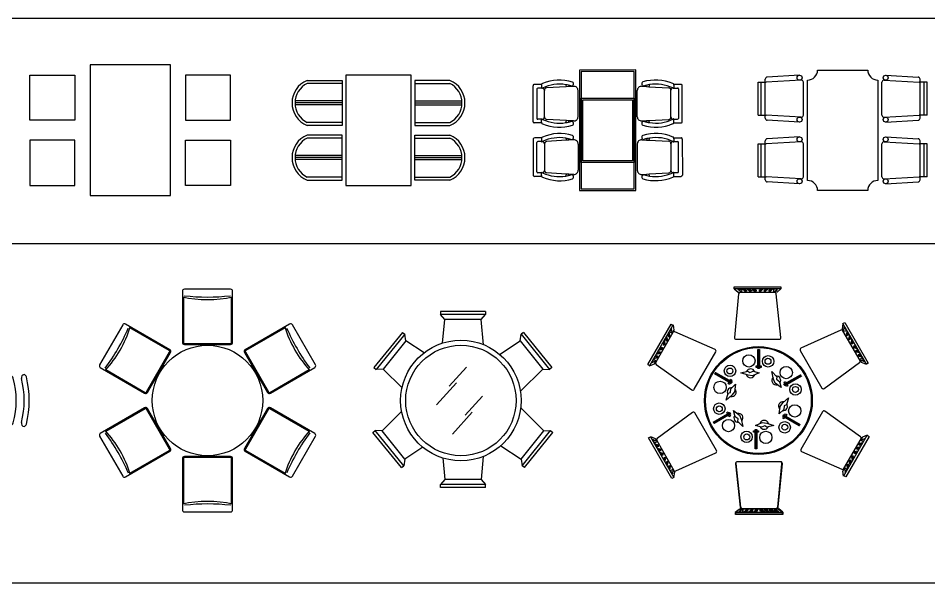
# Model space of a CAD drawing. Header units: inches. Extents: x 38074 to 101214, y 18833 to 57379.
# Drawn here: x 50623 to 59693, y 37841 to 43462 of the extents above; entities that cross this region are included whole.
import ezdxf

# ---------------------------------------------------------------- set-up
doc = ezdxf.new("R2010")
doc.units = ezdxf.units.IN
doc.layers.add('www.cad-blocks.net', color=7, linetype='Continuous')

# ---------------------------------------------------------------- blocks, each defined once
blk = doc.blocks.new('A$C2741108D')
for p, q in [((400, 0), (-400, 0)), ((-400, 0), (-400, -1300)), ((400, -1300), (400, 0)), ((-1000, -550), (-1000, -100)), ((-1000, -100), (-550, -100)), ((-550, -100), (-550, -550)), ((550, -100), (550, -550)), ((1000, -100), (550, -100)), ((1000, -550), (1000, -100)), ((-550, -550), (-1000, -550)), ((550, -550), (1000, -550)), ((-550, -750), (-1000, -750)), ((-1000, -750), (-1000, -1200)), ((-550, -1200), (-550, -750)), ((550, -1200), (550, -750)), ((550, -750), (1000, -750)), ((1000, -750), (1000, -1200)), ((-1000, -1200), (-550, -1200)), ((1000, -1200), (550, -1200)), ((-400, -1300), (400, -1300))]:
    blk.add_line(p, q)
blk = doc.blocks.new('A$C66163E43')
for p, q in [((-361.3, -82.9), (-711.3, -82.9)), ((361.3, -82.9), (711.3, -82.9)), ((-361.3, -257.9), (-831.3, -257.9)), ((361.3, -257.9), (831.3, -257.9)), ((-361.3, -277.9), (-831.3, -277.9)), ((-361.3, -297.9), (-831.3, -297.9)), ((361.3, -277.9), (831.3, -277.9)), ((361.3, -297.9), (831.3, -297.9)), ((-361.3, -472.9), (-711.3, -472.9)), ((361.3, -472.9), (711.3, -472.9)), ((-361.3, -627.1), (-711.3, -627.1)), ((361.3, -627.1), (711.3, -627.1)), ((-361.3, -802.1), (-831.3, -802.1)), ((361.3, -802.1), (831.3, -802.1)), ((-361.3, -822.1), (-831.3, -822.1)), ((-361.3, -842.1), (-831.3, -842.1)), ((361.3, -822.1), (831.3, -822.1)), ((361.3, -842.1), (831.3, -842.1)), ((-361.3, -1017.1), (-711.3, -1017.1)), ((361.3, -1017.1), (711.3, -1017.1))]:
    blk.add_line(p, q)
blk.add_lwpolyline([(325, -1100), (325, 0), (-325, 0), (-325, -1100)], close=True)
for points in [[(-711.3, -52.9), (-361.3, -52.9), (-361.3, -502.9), (-711.3, -502.9)], [(711.3, -52.9), (361.3, -52.9), (361.3, -502.9), (711.3, -502.9)], [(-711.3, -1047.1), (-361.3, -1047.1), (-361.3, -597.1), (-711.3, -597.1)], [(711.3, -1047.1), (361.3, -1047.1), (361.3, -597.1), (711.3, -597.1)]]:
    blk.add_lwpolyline(points)
for centre, radius, start, end in [((-617.6, -277.9), 243.7, 112.61986, 247.38014), ((-612.9, -277.9), 218.4, 116.785, 243.215), ((617.6, -277.9), 243.7, 292.61986, 67.38014), ((612.9, -277.9), 218.4, 296.785, 63.215), ((-617.6, -822.1), 243.7, 112.61986, 247.38014), ((-612.9, -822.1), 218.4, 116.785, 243.215), ((617.6, -822.1), 243.7, 292.61986, 67.38014), ((612.9, -822.1), 218.4, 296.785, 63.215)]:
    blk.add_arc(centre, radius, start, end)
blk = doc.blocks.new('A$C7D96336B')
for p, q in [((280, 0.2), (-280, -0.2)), ((280.8, -1199.8), (280, 0.2)), ((-280, -0.2), (-279.2, -1200.2)), ((264, -15.8), (-264, -16.2)), ((-264, -16.2), (-263.2, -1184.2)), ((264.8, -1183.8), (264, -15.8)), ((-742.8, -515.1), (-743.2, -156.2)), ((-658.1, -143.4), (-730.7, -143.6)), ((-659.3, -180.3), (-696.6, -180.5)), ((-659.8, -143.4), (-659.7, -178.7)), ((-411.5, -167.3), (-609.1, -178.7)), ((-416.5, -146.3), (-411.5, -167.3)), ((-386.1, -165.8), (-411.5, -167.3)), ((-389.5, -151.7), (-386.1, -165.8)), ((-338.9, -163.1), (-386.1, -165.8)), ((339.1, -162.6), (386.3, -165.3)), ((389.7, -151.1), (386.3, -165.3)), ((386.3, -165.3), (411.7, -166.7)), ((416.7, -145.7), (411.7, -166.7)), ((411.7, -166.7), (609.3, -177.8)), ((658.3, -142.5), (730.9, -142.6)), ((659.5, -179.5), (696.9, -179.5)), ((659.9, -142.6), (659.9, -177.8)), ((743.5, -514.1), (743.4, -155.2)), ((-704.9, -188.8), (-704.6, -482.3)), ((-629.9, -467.6), (-630.2, -203.4)), ((-294.5, -465.7), (-294.4, -204.7)), ((295.2, -465.3), (294.7, -204.3)), ((630.5, -466.8), (630.5, -202.5)), ((705.2, -187.9), (705.3, -481.4)), ((-263.8, -280.2), (264.2, -279.8)), ((-263.8, -280.2), (264.2, -279.8)), ((-263.4, -920.2), (-263.8, -280.2)), ((-247.8, -296.2), (248.2, -295.8)), ((-247.4, -904.2), (-247.8, -296.2)), ((248.2, -295.8), (248.6, -903.8)), ((264.2, -279.8), (264.6, -919.8)), ((-657.7, -527.6), (-730.3, -527.6)), ((-659, -490.7), (-696.3, -490.7)), ((-659.4, -522.3), (-659.3, -492.4)), ((-411.1, -503.3), (-608.7, -492.3)), ((-416.1, -524.3), (-411.1, -503.3)), ((-385.8, -504.7), (-411.1, -503.3)), ((-389.1, -518.8), (-385.8, -504.7)), ((-338.5, -507.3), (-385.8, -504.7)), ((339.2, -506.9), (386.5, -504.2)), ((386.5, -504.2), (411.8, -502.7)), ((389.8, -518.3), (386.5, -504.2)), ((411.8, -502.7), (609.4, -491.4)), ((416.8, -523.7), (411.8, -502.7)), ((658.4, -526.7), (731, -526.6)), ((659.6, -489.8), (697, -489.7)), ((660.1, -521.4), (660, -491.5)), ((-742.7, -688.4), (-742.6, -1047.3)), ((-657.6, -675.8), (-730.2, -675.9)), ((-704.4, -1014.6), (-704.5, -721.1)), ((-658.8, -712.7), (-696.2, -712.8)), ((-659.3, -681), (-659.2, -711)), ((-411, -699.8), (-608.6, -711)), ((-416, -678.8), (-411, -699.8)), ((-385.6, -698.3), (-411, -699.8)), ((-389, -684.2), (-385.6, -698.3)), ((-338.4, -695.6), (-385.6, -698.3)), ((339.3, -695.2), (386.6, -697.8)), ((389.9, -683.7), (386.6, -697.8)), ((386.6, -697.8), (411.9, -699.2)), ((416.9, -678.2), (411.9, -699.2)), ((411.9, -699.2), (609.5, -710.2)), ((658.5, -674.9), (731.1, -674.9)), ((659.8, -711.8), (697.1, -711.8)), ((660.2, -680.2), (660.2, -710.1)), ((705.8, -1013.7), (705.5, -720.2)), ((743.6, -687.4), (744, -1046.3)), ((-629.7, -735.7), (-629.6, -1000)), ((-294.4, -737.1), (-293.9, -998.2)), ((295.3, -736.7), (295.2, -997.8)), ((630.7, -734.9), (631, -999.1)), ((248.6, -903.8), (-247.4, -904.2)), ((264.6, -919.8), (-263.4, -920.2)), ((-657.5, -1059.9), (-730.1, -1059.9)), ((-658.7, -1023), (-696.1, -1023)), ((-659.1, -1059.9), (-659.1, -1024.7)), ((-410.9, -1035.8), (-608.5, -1024.6)), ((-415.9, -1056.8), (-410.9, -1035.8)), ((-385.5, -1037.2), (-410.9, -1035.8)), ((-388.9, -1051.4), (-385.5, -1037.2)), ((-338.3, -1039.9), (-385.5, -1037.2)), ((339.7, -1039.4), (386.9, -1036.7)), ((386.9, -1036.7), (412.3, -1035.2)), ((390.3, -1050.8), (386.9, -1036.7)), ((412.3, -1035.2), (609.9, -1023.8)), ((417.3, -1056.2), (412.3, -1035.2)), ((658.9, -1059), (731.5, -1058.9)), ((660.1, -1022.1), (697.4, -1022)), ((660.6, -1059), (660.5, -1023.8)), ((-279.2, -1200.2), (280.8, -1199.8)), ((-263.2, -1184.2), (264.8, -1183.8))]:
    blk.add_line(p, q)
for centre, radius, start, end in [((-730.7, -156.1), 12.5, 141.76048, 180.14594), ((-730.7, -156.1), 12.5, 90.1463, 141.76048), ((-696.6, -188.8), 8.33, 90.1463, 180.1463), ((-643.2, -151), 16.7, 153.00405, 184.85665), ((-655.5, -178.6), 4.17, 180.1463, 296.52957), ((-643.2, -151), 16.7, 113.32582, 153.00405), ((-479.1, -531.9), 390.7, 115.5809, 116.52957), ((-478.6, -532.7), 432.3, 72.71189, 113.32582), ((-479.1, -531.9), 390.7, 80.77031, 115.5809), ((-655.2, -203.4), 25, 0.1463, 72.89681), ((-605.2, -203.4), 25, 98.92093, 179.97138), ((-479.1, -531.9), 390.7, 76.73356, 80.77031), ((-479.1, -531.9), 390.7, 73.16759, 76.73356), ((-360.6, -137.9), 20.8, 254.77951, 60.01862), ((-336.5, -204.7), 41.7, 0.1463, 93.30684), ((336.7, -204.2), 41.7, 86.77068, 179.93121), ((360.7, -137.4), 20.8, 120.05889, 285.29801), ((479.4, -532), 432.3, 66.7517, 107.36563), ((479.9, -531.2), 390.7, 103.34395, 106.90992), ((479.9, -531.2), 390.7, 99.3072, 103.34395), ((479.9, -531.2), 390.7, 64.49661, 99.3072), ((605.5, -202.6), 25, 0.10613, 81.15658), ((655.5, -202.5), 25, 107.1807, 179.93121), ((479.9, -531.2), 390.7, 63.54795, 64.49661), ((643.4, -150.1), 16.7, 27.07347, 66.7517), ((655.7, -177.8), 4.17, 243.54795, 359.93121), ((643.4, -150.1), 16.7, 355.22086, 27.07347), ((696.9, -187.8), 8.33, 359.93121, 89.93121), ((730.9, -155.1), 12.5, 38.31704, 89.93121), ((730.9, -155.1), 12.5, 359.93158, 38.31704), ((-730.3, -515.1), 12.5, 179.97174, 218.3572), ((-730.3, -515.1), 12.5, 218.3572, 269.97138), ((-696.3, -482.3), 8.33, 179.97138, 269.97138), ((-642.9, -520), 16.7, 175.26103, 207.11363), ((-655.2, -492.4), 4.17, 63.58811, 179.97138), ((-642.9, -520), 16.7, 207.11363, 246.79186), ((-479.5, -138.8), 390.7, 243.58811, 244.53678), ((-479.1, -138), 432.3, 246.79186, 287.40579), ((-654.9, -467.6), 25, 287.22087, 359.97138), ((-479.5, -138.8), 390.7, 244.53678, 279.34737), ((-604.9, -467.6), 25, 180.1463, 261.19675), ((-479.5, -138.8), 390.7, 279.34737, 283.38411), ((-479.5, -138.8), 390.7, 283.38411, 286.95009), ((-360.2, -532.5), 20.8, 300.09905, 105.33817), ((-336.2, -465.7), 41.7, 266.81084, 359.97138), ((336.8, -465.3), 41.7, 180.10613, 273.26667), ((360.9, -532), 20.8, 74.73934, 239.97846), ((479.2, -137.3), 432.3, 252.67172, 293.28565), ((479.7, -138.1), 390.7, 253.12743, 256.6934), ((479.7, -138.1), 390.7, 256.6934, 260.73015), ((479.7, -138.1), 390.7, 260.73015, 295.54074), ((605.5, -466.7), 25, 278.88077, 359.93121), ((655.5, -466.7), 25, 180.10613, 252.85665), ((479.7, -138.1), 390.7, 295.54074, 296.4894), ((643.6, -519.1), 16.7, 293.28565, 332.96388), ((655.8, -491.5), 4.17, 0.10613, 116.4894), ((643.6, -519.1), 16.7, 332.96388, 4.81649), ((697, -481.4), 8.33, 270.10613, 0.10613), ((731, -514.1), 12.5, 270.10613, 321.72031), ((731, -514.1), 12.5, 321.72031, 0.10577), ((-478.4, -1065.1), 432.3, 72.67172, 113.28565), ((479.9, -1064.5), 432.3, 66.79186, 107.40579), ((-730.2, -688.4), 12.5, 141.72031, 180.10577), ((-730.2, -688.4), 12.5, 90.10613, 141.72031), ((-696.1, -721.1), 8.33, 90.10613, 180.10613), ((-642.7, -683.3), 16.7, 152.96388, 184.81649), ((-655, -711), 4.17, 180.10613, 296.4894), ((-642.7, -683.3), 16.7, 113.28565, 152.96388), ((-478.9, -1064.3), 390.7, 115.54074, 116.4894), ((-478.9, -1064.3), 390.7, 80.73015, 115.54074), ((-654.7, -735.8), 25, 0.10613, 72.85665), ((-604.7, -735.7), 25, 98.88077, 179.93121), ((-478.9, -1064.3), 390.7, 76.6934, 80.73015), ((-478.9, -1064.3), 390.7, 73.12743, 76.6934), ((-360.1, -670.4), 20.8, 254.73934, 59.97846), ((-336, -737.2), 41.7, 0.10613, 93.26667), ((337, -736.8), 41.7, 86.81084, 179.97138), ((361, -670), 20.8, 120.09905, 285.33817), ((480.4, -1063.7), 390.7, 103.38411, 106.95009), ((480.4, -1063.7), 390.7, 99.34737, 103.38411), ((480.4, -1063.7), 390.7, 64.53678, 99.34737), ((605.7, -734.9), 25, 0.1463, 81.19675), ((655.7, -734.9), 25, 107.22087, 179.97138), ((480.4, -1063.7), 390.7, 63.58811, 64.53678), ((643.7, -682.5), 16.7, 27.11363, 66.79186), ((656, -710.1), 4.17, 243.58811, 359.97138), ((643.7, -682.5), 16.7, 355.26103, 27.11363), ((697.1, -720.1), 8.33, 359.97138, 89.97138), ((731.1, -687.4), 12.5, 38.3572, 89.97138), ((731.1, -687.4), 12.5, 359.97174, 38.3572), ((-730.1, -1047.4), 12.5, 179.93158, 218.31704), ((-730.1, -1047.4), 12.5, 218.31704, 269.93121), ((-696.1, -1014.6), 8.33, 179.93121, 269.93121), ((-642.6, -1052.4), 16.7, 175.22086, 207.07347), ((-654.9, -1024.7), 4.17, 63.54795, 179.93121), ((-642.6, -1052.4), 16.7, 207.07347, 246.7517), ((-479.1, -671.2), 390.7, 243.54795, 244.49661), ((-478.6, -670.4), 432.3, 246.7517, 287.36563), ((-654.6, -1000), 25, 287.1807, 359.93121), ((-479.1, -671.2), 390.7, 244.49661, 279.3072), ((-604.6, -999.9), 25, 180.10613, 261.15658), ((-479.1, -671.2), 390.7, 279.3072, 283.34395), ((-479.1, -671.2), 390.7, 283.34395, 286.90992), ((-359.9, -1065.1), 20.8, 300.05889, 105.29801), ((-335.9, -998.3), 41.7, 266.77068, 359.93121), ((337.3, -997.8), 41.7, 180.1463, 273.30684), ((361.4, -1064.6), 20.8, 74.77951, 240.01862), ((479.5, -669.8), 432.3, 252.71189, 293.32582), ((480, -670.6), 390.7, 253.16759, 256.73356), ((480, -670.6), 390.7, 256.73356, 260.77031), ((480, -670.6), 390.7, 260.77031, 295.5809), ((606, -999.1), 25, 278.92093, 359.97138), ((656, -999.1), 25, 180.1463, 252.89681), ((480, -670.6), 390.7, 295.5809, 296.52957), ((644, -1051.5), 16.7, 293.32582, 333.00405), ((656.3, -1023.8), 4.17, 0.1463, 116.52957), ((644, -1051.5), 16.7, 333.00405, 4.85665), ((697.4, -1013.7), 8.33, 270.1463, 0.1463), ((731.5, -1046.4), 12.5, 270.1463, 321.76048), ((731.5, -1046.4), 12.5, 321.76048, 0.14594)]:
    blk.add_arc(centre, radius, start, end)
blk = doc.blocks.new('A$C6D271A1D')
at = {"linetype": 'Continuous'}
for p, q in [((-61.8, 657.1), (-263.2, 945.5)), ((61.8, 657.1), (263.2, 945.5)), ((-538.2, 382.1), (-687.2, 700.7)), ((538.2, 382.1), (687.2, 700.7)), ((-80.1, 588.8), (-469.9, 363.8)), ((80.1, 588.8), (469.9, 363.8)), ((-600, 275), (-950.4, 244.8)), ((600, 275), (950.4, 244.8)), ((-550, 225), (-550, -225)), ((550, 225), (550, -225)), ((-600, -275), (-950.4, -244.8)), ((600, -275), (950.4, -244.8)), ((-538.2, -382.1), (-687.2, -700.7)), ((-80.1, -588.8), (-469.9, -363.8)), ((80.1, -588.8), (469.9, -363.8)), ((538.2, -382.1), (687.2, -700.7)), ((-61.8, -657.1), (-263.2, -945.5)), ((61.8, -657.1), (263.2, -945.5))]:
    blk.add_line(p, q, dxfattribs=at)
blk.add_circle((0, 0), 450, dxfattribs=at)
for centre, radius, start, end in [((-81.4, 141), 973.9, 105.98519, 134.01481), ((-106.4, 184.3), 873.9, 105.40172, 134.59828), ((-341.3, 1048.4), 30, 43.48698, 105.98519), ((-346.4, 1055.7), 30, 285.40172, 26.3764), ((346.4, 1055.7), 30, 153.6236, 254.59828), ((341.3, 1048.4), 30, 74.01481, 136.51302), ((106.4, 184.3), 873.9, 45.40172, 74.59828), ((81.4, 141), 973.9, 45.98519, 74.01481), ((-81.4, 141), 843.9, 104.69236, 135.30764), ((-287.8, 928.3), 30, 34.93169, 104.69236), ((287.8, 928.3), 30, 75.30764, 145.06831), ((81.4, 141), 843.9, 44.69236, 75.30764), ((-737.3, 819.8), 30, 134.01481, 196.51302), ((737.3, 819.8), 30, 343.48698, 45.98519), ((-741, 827.9), 30, 213.6236, 314.59828), ((-660, 713.4), 30, 135.30764, 205.06831), ((660, 713.4), 30, 334.93169, 44.69236), ((741, 827.9), 30, 225.40172, 326.3764), ((-105.1, 632.1), 50, 300, 30), ((105.1, 632.1), 50, 150, 240), ((-494.9, 407.1), 50, 210, 300), ((494.9, 407.1), 50, 240, 330), ((-600, 225), 50, 0, 90), ((600, 225), 50, 90, 180), ((-162.8, 0), 973.9, 165.98519, 194.01481), ((-1078.6, 228.6), 30, 103.48698, 165.98519), ((-212.8, 0), 873.9, 165.40172, 194.59828), ((-1087.5, 227.8), 30, 345.40172, 86.3764), ((-162.8, 0), 843.9, 164.69236, 195.30764), ((-947.8, 214.9), 30, 94.93169, 164.69236), ((947.8, 214.9), 30, 15.30764, 85.06831), ((162.8, 0), 843.9, 344.69236, 15.30764), ((1087.5, 227.8), 30, 93.6236, 194.59828), ((212.8, 0), 873.9, 345.40172, 14.59828), ((1078.6, 228.6), 30, 14.01481, 76.51302), ((162.8, 0), 973.9, 345.98519, 14.01481), ((-1078.6, -228.6), 30, 194.01481, 256.51302), ((-1087.5, -227.8), 30, 273.6236, 14.59828), ((-947.8, -214.9), 30, 195.30764, 265.06831), ((-600, -225), 50, 270, 0), ((600, -225), 50, 180, 270), ((947.8, -214.9), 30, 274.93169, 344.69236), ((1087.5, -227.8), 30, 165.40172, 266.3764), ((1078.6, -228.6), 30, 283.48698, 345.98519), ((-494.9, -407.1), 50, 60, 150), ((494.9, -407.1), 50, 30, 120), ((-105.1, -632.1), 50, 330, 60), ((105.1, -632.1), 50, 120, 210), ((-660, -713.4), 30, 154.93169, 224.69236), ((660, -713.4), 30, 315.30764, 25.06831), ((-737.3, -819.8), 30, 163.48698, 225.98519), ((-741, -827.9), 30, 45.40172, 146.3764), ((-106.4, -184.3), 873.9, 225.40172, 254.59828), ((-81.4, -141), 843.9, 224.69236, 255.30764), ((81.4, -141), 843.9, 284.69236, 315.30764), ((106.4, -184.3), 873.9, 285.40172, 314.59828), ((741, -827.9), 30, 33.6236, 134.59828), ((737.3, -819.8), 30, 314.01481, 16.51302), ((-81.4, -141), 973.9, 225.98519, 254.01481), ((81.4, -141), 973.9, 285.98519, 314.01481), ((-287.8, -928.3), 30, 255.30764, 325.06831), ((287.8, -928.3), 30, 214.93169, 284.69236), ((-341.3, -1048.4), 30, 254.01481, 316.51302), ((-346.4, -1055.7), 30, 333.6236, 74.59828), ((346.4, -1055.7), 30, 105.40172, 206.3764), ((341.3, -1048.4), 30, 223.48698, 285.98519)]:
    blk.add_arc(centre, radius, start, end, dxfattribs=at)
blk = doc.blocks.new('A$C5C047564')
for p, q in [((-250, 1088.5), (-250, 578.5)), ((230, 1108.5), (-230, 1108.5)), ((250, 578.5), (250, 1088.5)), ((-240, 1030.2), (-240, 578.5)), ((240, 578.5), (240, 1030.2)), ((-845, 753.4), (-1075, 355)), ((-376, 505.7), (-817.6, 760.7)), ((817.6, 760.7), (376, 505.7)), ((1075, 355), (845, 753.4)), ((-381, 497.1), (-772.2, 722.9)), ((772.2, 722.9), (381, 497.1)), ((-230, 568.5), (230, 568.5)), ((-230, 558.5), (230, 558.5)), ((-607.3, 85), (-377.3, 483.4)), ((-598.6, 80), (-368.6, 478.4)), ((368.6, 478.4), (598.6, 80)), ((377.3, 483.4), (607.3, 85)), ((-1067.6, 327.7), (-626, 72.7)), ((-1012.2, 307.2), (-621, 81.4)), ((621, 81.4), (1012.2, 307.2)), ((626, 72.7), (1067.6, 327.7)), ((-626, -72.7), (-1067.6, -327.7)), ((-621, -81.4), (-1012.2, -307.2)), ((-377.3, -483.4), (-607.3, -85)), ((-368.6, -478.4), (-598.6, -80)), ((598.6, -80), (368.6, -478.4)), ((607.3, -85), (377.3, -483.4)), ((1012.2, -307.2), (621, -81.4)), ((1067.6, -327.7), (626, -72.7)), ((-1075, -355), (-845, -753.4)), ((845, -753.4), (1075, -355)), ((-817.6, -760.7), (-376, -505.7)), ((-772.2, -722.9), (-381, -497.1)), ((376, -505.7), (817.6, -760.7)), ((381, -497.1), (772.2, -722.9)), ((-250, -578.5), (-250, -1088.5)), ((-240, -578.5), (-240, -1030.2)), ((230, -558.5), (-230, -558.5)), ((230, -568.5), (-230, -568.5)), ((240, -1030.2), (240, -578.5)), ((250, -1088.5), (250, -578.5)), ((-230, -1108.5), (230, -1108.5))]:
    blk.add_line(p, q)
blk.add_circle((0, 0), 550)
for centre, radius, start, end in [((-230, 1088.5), 20, 90, 180), ((230, 1088.5), 20, 0, 90), ((0, 2158.8), 1153.9, 257.4874, 282.51261), ((-1.5, 3032.4), 2002.2, 263.4152, 276.5848), ((-1869.6, 1079.4), 1153.9, 317.48739, 342.5126), ((-827.6, 743.4), 20, 60, 150), ((1869.6, 1079.4), 1153.9, 197.4874, 222.51261), ((827.6, 743.4), 20, 30, 120), ((-2626.9, 1514.9), 2002.2, 323.4152, 336.5848), ((2625.4, 1517.5), 2002.2, 203.41519, 216.5848), ((-230, 578.5), 20, 180, 270), ((-230, 578.5), 10, 180, 270), ((230, 578.5), 20, 270, 0), ((230, 578.5), 10, 270, 360), ((-386, 488.4), 10, 330, 60), ((-386, 488.4), 20, 330, 60), ((386, 488.4), 20, 120, 210), ((386, 488.4), 10, 120, 210), ((-1057.6, 345), 20, 150, 240), ((1057.6, 345), 20, 300, 30), ((-616, 90), 20, 240, 330), ((-616, 90), 10, 240, 330), ((616, 90), 20, 210, 300), ((616, 90), 10, 210, 300), ((-616, -90), 20, 30, 120), ((-616, -90), 10, 30, 120), ((616, -90), 20, 60, 150), ((616, -90), 10, 60, 150), ((-1057.6, -345), 20, 120, 210), ((-1869.6, -1079.4), 1153.9, 17.4874, 42.51261), ((-2625.4, -1517.5), 2002.2, 23.41519, 36.5848), ((1869.6, -1079.4), 1153.9, 137.48739, 162.5126), ((2626.9, -1514.9), 2002.2, 143.4152, 156.5848), ((1057.6, -345), 20, 330, 60), ((-386, -488.4), 10, 300, 30), ((-386, -488.4), 20, 300, 30), ((386, -488.4), 20, 150, 240), ((386, -488.4), 10, 150, 240), ((-230, -578.5), 20, 90, 180), ((-230, -578.5), 10, 90, 180), ((230, -578.5), 20, 0, 90), ((230, -578.5), 10, 0, 90), ((-827.6, -743.4), 20, 210, 300), ((827.6, -743.4), 20, 240, 330), ((0, -2158.8), 1153.9, 77.4874, 102.51261), ((1.5, -3032.4), 2002.2, 83.4152, 96.5848), ((-230, -1088.5), 20, 180, 270), ((230, -1088.5), 20, 270, 0)]:
    blk.add_arc(centre, radius, start, end)
blk = doc.blocks.new('A$C189D30FD')
for p, q in [((245.2, 885.2), (-204.8, 885.2)), ((-204.8, 885.2), (-204.8, 855.2)), ((245.2, 855.2), (-204.8, 855.2)), ((-160.2, 805.2), (-204.8, 855.2)), ((200.6, 805.2), (245.2, 855.2)), ((245.2, 885.2), (245.2, 855.2)), ((-183.4, 571.3), (-160.2, 805.2)), ((200.6, 805.2), (-160.2, 805.2)), ((225.3, 556.1), (200.6, 805.2)), ((-582.3, 678.4), (-865.7, 328.7)), ((-559, 659.5), (-842.4, 309.9)), ((-582.3, 678.4), (-559, 659.5)), ((-548.3, 593.4), (-559, 659.5)), ((589.1, 593.4), (599.9, 659.5)), ((623.2, 678.4), (599.9, 659.5)), ((599.9, 659.5), (883.2, 309.9)), ((623.2, 678.4), (906.5, 328.7)), ((-548.3, 593.4), (-775.4, 313)), ((-367.5, 474.3), (-548.3, 593.4)), ((385.8, 459.5), (589.1, 593.4)), ((589.1, 593.4), (816.3, 313)), ((-865.7, 328.7), (-842.4, 309.9)), ((-775.4, 313), (-842.4, 309.9)), ((-586.6, 126.3), (-775.4, 313)), ((57.3, 332.6), (-115.7, 144)), ((592.9, 92.1), (816.3, 313)), ((816.3, 313), (883.2, 309.9)), ((906.5, 328.7), (883.2, 309.9)), ((-45, 175.5), (-241.6, -44.6)), ((214.6, 41.9), (41.6, -146.7)), ((595.4, -74.3), (826.5, -302.8)), ((-590, -109.3), (-785.6, -302.8)), ((112.4, -115.3), (-84.3, -335.3)), ((-875.9, -318.6), (-852.6, -299.7)), ((-592.6, -668.2), (-875.9, -318.6)), ((-785.6, -302.8), (-852.6, -299.7)), ((-569.2, -649.3), (-852.6, -299.7)), ((-558.5, -583.2), (-785.6, -302.8)), ((599.3, -583.2), (826.5, -302.8)), ((610.1, -649.3), (893.4, -299.7)), ((633.4, -668.2), (916.7, -318.6)), ((826.5, -302.8), (893.4, -299.7)), ((893.4, -299.7), (916.7, -318.6)), ((396.9, -449.9), (599.3, -583.2)), ((-379.1, -465.1), (-558.5, -583.2)), ((-558.5, -583.2), (-569.2, -649.3)), ((-181.3, -572), (-160.2, -784.8)), ((223.2, -556.9), (200.6, -784.8)), ((599.3, -583.2), (610.1, -649.3)), ((-592.6, -668.2), (-569.2, -649.3)), ((633.4, -668.2), (610.1, -649.3)), ((-160.2, -784.8), (-204.8, -834.8)), ((200.6, -784.8), (-160.2, -784.8)), ((200.6, -784.8), (245.2, -834.8)), ((245.2, -834.8), (-204.8, -834.8)), ((-204.8, -864.8), (-204.8, -834.8)), ((245.2, -864.8), (-204.8, -864.8)), ((245.2, -864.8), (245.2, -834.8))]:
    blk.add_line(p, q)
for radius in [600, 550]:
    blk.add_circle((0, 0), radius)
blk = doc.blocks.new('A$C45501D90')
for p, q in [((-242.2, 1133.5), (224, 1133.5)), ((-242.2, 1112.8), (-242.2, 1133.5)), ((224, 1112.8), (-242.2, 1112.8)), ((-242.2, 1111.2), (-202.3, 1079.2)), ((-203.9, 1106.4), (-165.6, 1108)), ((-168.8, 1080.8), (-203.9, 1106.4)), ((-165.6, 1108), (-167.2, 1085.6)), ((-156, 1109.6), (-132, 1085.6)), ((-119.3, 1085.6), (-143.2, 1108)), ((-143.2, 1108), (-133.6, 1108)), ((-133.6, 1108), (-122.5, 1098.4)), ((-122.5, 1098.4), (-119.3, 1101.6)), ((-119.3, 1101.6), (-117.7, 1087.2)), ((-108.1, 1109.6), (-84.1, 1085.6)), ((-71.4, 1085.6), (-95.3, 1108)), ((-95.3, 1108), (-85.7, 1108)), ((-85.7, 1108), (-74.6, 1098.4)), ((-74.6, 1098.4), (-71.4, 1101.6)), ((-71.4, 1101.6), (-69.8, 1087.2)), ((-60.2, 1109.6), (-36.2, 1085.6)), ((-23.5, 1085.6), (-47.4, 1108)), ((-47.4, 1108), (-37.8, 1108)), ((-37.8, 1108), (-26.7, 1098.4)), ((-26.7, 1098.4), (-23.5, 1101.6)), ((-23.5, 1101.6), (-21.9, 1087.2)), ((8.5, 1101.6), (6.9, 1087.2)), ((8.5, 1085.6), (32.4, 1108)), ((11.6, 1098.4), (8.5, 1101.6)), ((22.8, 1108), (11.6, 1098.4)), ((45.2, 1109.6), (21.2, 1085.6)), ((32.4, 1108), (22.8, 1108)), ((56.3, 1101.6), (54.8, 1087.2)), ((56.3, 1085.6), (80.3, 1108)), ((59.5, 1098.4), (56.3, 1101.6)), ((70.7, 1108), (59.5, 1098.4)), ((93.1, 1109.6), (69.1, 1085.6)), ((80.3, 1108), (70.7, 1108)), ((104.2, 1101.6), (102.6, 1087.2)), ((104.2, 1085.6), (128.2, 1108)), ((107.4, 1098.4), (104.2, 1101.6)), ((118.6, 1108), (107.4, 1098.4)), ((141, 1109.6), (117, 1085.6)), ((128.2, 1108), (118.6, 1108)), ((188.9, 1106.4), (150.5, 1108)), ((150.5, 1108), (152.1, 1085.6)), ((153.7, 1080.8), (188.9, 1106.4)), ((224, 1112.8), (187.3, 1079.2)), ((224, 1133.5), (224, 1112.8)), ((-197.3, 1061.6), (-238.9, 627.6)), ((-202.3, 1079.2), (-168.8, 1080.8)), ((161.8, 1076.1), (-181.4, 1076.1)), ((-132, 1085.6), (-119.3, 1085.6)), ((-84.1, 1085.6), (-71.4, 1085.6)), ((-36.2, 1085.6), (-23.5, 1085.6)), ((21.2, 1085.6), (8.5, 1085.6)), ((69.1, 1085.6), (56.3, 1085.6)), ((117, 1085.6), (104.2, 1085.6)), ((187.3, 1079.2), (153.7, 1080.8)), ((225.2, 627.8), (177.6, 1061.8)), ((-1102.7, 357), (-869.7, 760.7)), ((-851.7, 750.4), (-1084.8, 346.6)), ((-869.7, 760.7), (-851.7, 750.4)), ((-848.7, 752.3), (-841, 701.8)), ((841.2, 765.3), (833.5, 714.8)), ((842.6, 766.1), (860.5, 776.5)), ((1075.7, 362.4), (842.6, 766.1)), ((851.7, 686.6), (856.2, 729.8)), ((856.2, 729.8), (876.7, 697.4)), ((860.5, 776.5), (1093.6, 372.8)), ((-851, 678.1), (-1022.6, 380.9)), ((-914.4, 635.4), (-905.6, 602.7)), ((-897.5, 642.2), (-901.9, 641.1)), ((-901.9, 641.1), (-890.2, 632.5)), ((-895.4, 665), (-900.2, 656.7)), ((-900.2, 656.7), (-897.5, 642.2)), ((-888.1, 633.1), (-895.4, 665)), ((-890.4, 676.9), (-881.7, 644.2)), ((-881.7, 644.2), (-888.1, 633.1)), ((-863.7, 716.7), (-884.3, 684.4)), ((-884.3, 684.4), (-864.1, 674.6)), ((-859.2, 673.6), (-863.7, 716.7)), ((-841, 701.8), (-859.2, 673.6)), ((-431.1, 509), (-830.8, 684.8)), ((820.7, 701.7), (424.1, 520.7)), ((833.5, 714.8), (851.7, 686.6)), ((1012.8, 397.9), (841.2, 695.1)), ((876.7, 697.4), (856.6, 687.6)), ((882.9, 689.9), (874.2, 657.2)), ((874.2, 657.2), (880.6, 646.1)), ((880.6, 646.1), (887.9, 678)), ((894.4, 654.1), (882.7, 645.5)), ((887.9, 678), (892.7, 669.7)), ((892.7, 669.7), (890, 655.2)), ((890, 655.2), (894.4, 654.1)), ((906.9, 648.4), (898.1, 615.7)), ((904.5, 604.6), (911.9, 636.5)), ((911.9, 636.5), (916.7, 628.2)), ((-945.4, 559.3), (-949.8, 558.1)), ((-949.8, 558.1), (-938.1, 549.6)), ((-943.3, 582), (-948.1, 573.8)), ((-948.1, 573.8), (-945.4, 559.3)), ((-936, 550.1), (-943.3, 582)), ((-938.3, 593.9), (-929.6, 561.2)), ((-929.6, 561.2), (-936, 550.1)), ((-921.5, 600.8), (-925.8, 599.6)), ((-925.8, 599.6), (-914.2, 591)), ((-919.4, 623.5), (-924.2, 615.2)), ((-924.2, 615.2), (-921.5, 600.8)), ((-912, 591.6), (-919.4, 623.5)), ((-905.6, 602.7), (-912, 591.6)), ((-223, 610.1), (209.4, 610.1)), ((898.1, 615.7), (904.5, 604.6)), ((918.3, 612.6), (906.7, 604)), ((916.7, 628.2), (914, 613.8)), ((914, 613.8), (918.3, 612.6)), ((930.8, 606.9), (922.1, 574.2)), ((922.1, 574.2), (928.4, 563.1)), ((928.4, 563.1), (935.8, 595.1)), ((942.3, 571.1), (930.6, 562.6)), ((935.8, 595.1), (940.6, 586.8)), ((940.6, 586.8), (937.9, 572.3)), ((937.9, 572.3), (942.3, 571.1)), ((-1015, 461.2), (-982.3, 469.9)), ((-975.9, 481), (-1007.2, 471.4)), ((-1007.2, 471.4), (-1002.4, 479.7)), ((-1002.4, 479.7), (-988.5, 484.6)), ((-991, 502.7), (-958.3, 511.4)), ((-988.5, 484.6), (-989.7, 489)), ((-989.7, 489), (-976.5, 483.2)), ((-951.9, 522.5), (-983.2, 512.9)), ((-983.2, 512.9), (-978.5, 521.2)), ((-982.3, 469.9), (-975.9, 481)), ((-978.5, 521.2), (-964.6, 526.1)), ((-964.6, 526.1), (-965.7, 530.5)), ((-965.7, 530.5), (-952.5, 524.7)), ((-958.3, 511.4), (-951.9, 522.5)), ((-639.9, 111.9), (-423.7, 486.4)), ((-5.6, 508.7, 90.8), (0.4, 508.7, 90.8)), ((-5.6, 317.7, 90.8), (-5.6, 508.7, 90.8)), ((0.4, 508.7, 90.8), (0.4, 317.7, 90.8)), ((5.8, 317.7, 90.8), (5.8, 508.7, 90.8)), ((5.8, 508.7, 90.8), (11.8, 508.7, 90.8)), ((11.8, 508.7, 90.8), (11.8, 317.7, 90.8)), ((416.9, 498.2), (633.1, 123.7)), ((950.8, 524.4), (944.4, 535.5)), ((944.4, 535.5), (975.7, 525.9)), ((958.2, 543.5), (945, 537.7)), ((983.5, 515.7), (950.8, 524.4)), ((957.1, 539.1), (958.2, 543.5)), ((970.9, 534.2), (957.1, 539.1)), ((968.4, 494), (999.7, 484.4)), ((974.7, 483), (968.4, 494)), ((982.2, 502), (968.9, 496.2)), ((975.7, 525.9), (970.9, 534.2)), ((1007.4, 474.2), (974.7, 483)), ((981, 497.6), (982.2, 502)), ((994.9, 492.7), (981, 497.6)), ((1006.1, 460.5), (992.9, 454.7)), ((999.7, 484.4), (994.9, 492.7)), ((1005, 456.2), (1006.1, 460.5)), ((1018.8, 451.3), (1005, 456.2)), ((-1083.4, 345.8), (-1035.8, 364.4)), ((-1060.1, 376.6), (-1042.3, 410.6)), ((-1020.4, 394.3), (-1060.1, 376.6)), ((-1042.3, 410.6), (-1023.8, 398.1)), ((-1038.9, 419.7), (-1006.2, 428.5)), ((-1035.8, 364.4), (-1020.4, 394.3)), ((-999.8, 439.5), (-1031.1, 430)), ((-1031.1, 430), (-1026.3, 438.3)), ((-1026.3, 438.3), (-1012.5, 443.1)), ((-1012.5, 443.1), (-1013.6, 447.5)), ((-1013.6, 447.5), (-1000.4, 441.7)), ((-1006.2, 428.5), (-999.8, 439.5)), ((656.3, 118.9), (1008.4, 377.1)), ((998.7, 441.5), (992.3, 452.5)), ((992.3, 452.5), (1023.6, 443)), ((1031.4, 432.7), (998.7, 441.5)), ((1028.3, 377.5), (1012.9, 407.3)), ((1012.9, 407.3), (1052.6, 389.6)), ((1034.8, 423.6), (1016.3, 411.1)), ((1023.6, 443), (1018.8, 451.3)), ((1075.9, 358.8), (1028.3, 377.5)), ((1052.6, 389.6), (1034.8, 423.6)), ((1093.6, 372.8), (1075.7, 362.4)), ((-1084.8, 346.6), (-1102.7, 357)), ((-1018, 360), (-663, 106.9)), ((-430.6, 275.2, 90.8), (-427.6, 280.3, 90.8)), ((-265.2, 179.7, 90.8), (-430.6, 275.2, 90.8)), ((-427.6, 280.3, 90.8), (-262.3, 184.9, 90.8)), ((-175.3, 276.1, 90.8), (-104.8, 293.2, 90.8)), ((-103.3, 252.4, 90.8), (-175.3, 276.1, 90.8)), ((-104.8, 293.2, 90.8), (-85.5, 278.4, 90.8)), ((-85.5, 278.4, 90.8), (-52.1, 293.9, 90.8)), ((9.5, 276.1, 90.8), (-59.5, 246.5, 90.8)), ((-52.1, 293.9, 90.8), (9.5, 276.1, 90.8)), ((-22.3, 329.1, 90.8), (-22.3, 344.6, 90.8)), ((-22.3, 344.6, 90.8), (-5.6, 344.6, 90.8)), ((-5.6, 329.1, 90.8), (-22.3, 329.1, 90.8)), ((0.4, 317.7, 90.8), (-5.6, 317.7, 90.8)), ((0.4, 344.6, 90.8), (5.8, 344.6, 90.8)), ((5.8, 329.1, 90.8), (0.4, 329.1, 90.8)), ((11.8, 317.7, 90.8), (5.8, 317.7, 90.8)), ((11.8, 344.6, 90.8), (27.3, 344.6, 90.8)), ((27.3, 329.1, 90.8), (11.8, 329.1, 90.8)), ((27.3, 344.6, 90.8), (27.3, 329.1, 90.8)), ((134.3, 288, 90.8), (184.3, 235.5, 90.8)), ((149.7, 213.9, 90.8), (134.3, 288, 90.8)), ((-436.3, 265.3, 90.8), (-433.3, 270.5, 90.8)), ((-270.9, 169.9, 90.8), (-436.3, 265.3, 90.8)), ((-433.3, 270.5, 90.8), (-267.9, 175, 90.8)), ((-302.5, 168.8, 90.8), (-294.2, 183.3, 90.8)), ((-291.2, 188.5, 90.8), (-288.5, 193.1, 90.8)), ((-285.5, 198.3, 90.8), (-277.8, 211.7, 90.8)), ((-277.8, 211.7, 90.8), (-264.3, 204, 90.8)), ((-275.1, 185.4, 90.8), (-277.8, 180.7, 90.8)), ((-264.3, 204, 90.8), (-272.1, 190.5, 90.8)), ((-262.3, 184.9, 90.8), (-265.2, 179.7, 90.8)), ((-59.5, 246.5, 90.8), (-103.3, 252.4, 90.8)), ((166.5, 173, 90.8), (149.7, 213.9, 90.8)), ((184.3, 235.5, 90.8), (181.1, 211.4, 90.8)), ((181.1, 211.4, 90.8), (211.3, 190.3, 90.8)), ((211.3, 190.3, 90.8), (226.7, 128.1, 90.8)), ((255.2, 161.9, 90.8), (420.6, 257.3, 90.8)), ((256.6, 182, 90.8), (270.1, 189.8, 90.8)), ((265, 167.5, 90.8), (256.6, 182, 90.8)), ((423.5, 252.2, 90.8), (258.2, 156.7, 90.8)), ((260.9, 152, 90.8), (426.2, 247.5, 90.8)), ((429.2, 242.3, 90.8), (263.8, 146.9, 90.8)), ((270.1, 189.8, 90.8), (278.4, 175.3, 90.8)), ((420.6, 257.3, 90.8), (423.5, 252.2, 90.8)), ((426.2, 247.5, 90.8), (429.2, 242.3, 90.8)), ((-289.1, 161.1, 90.8), (-302.5, 168.8, 90.8)), ((-280.7, 175.5, 90.8), (-289.1, 161.1, 90.8)), ((-276.8, 80.9, 90.8), (-273.6, 117.6, 90.8)), ((-273.6, 117.6, 90.8), (-227.4, 162.1, 90.8)), ((-267.9, 175, 90.8), (-270.9, 169.9, 90.8)), ((-227.4, 162.1, 90.8), (-236.2, 87.5, 90.8)), ((226.7, 128.1, 90.8), (166.5, 173, 90.8)), ((258.2, 156.7, 90.8), (255.2, 161.9, 90.8)), ((263.8, 146.9, 90.8), (260.9, 152, 90.8)), ((270.7, 157.7, 90.8), (268, 162.4, 90.8)), ((281.4, 139.1, 90.8), (273.7, 152.5, 90.8)), ((281.4, 170.1, 90.8), (284.1, 165.5, 90.8)), ((294.9, 146.8, 90.8), (281.4, 139.1, 90.8)), ((287.1, 160.3, 90.8), (294.9, 146.8, 90.8)), ((-319.8, 2.1, 90.8), (-299.3, 71.7, 90.8)), ((-263.2, 52.5, 90.8), (-319.8, 2.1, 90.8)), ((-299.3, 71.7, 90.8), (-276.8, 80.9, 90.8)), ((-236.2, 87.5, 90.8), (-263.2, 52.5, 90.8)), ((242.9, -24.6, 90.8), (299.4, 25.9, 90.8)), ((299.4, 25.9, 90.8), (278.9, -43.7, 90.8)), ((207, -134.1, 90.8), (215.8, -59.5, 90.8)), ((253.2, -89.7, 90.8), (207, -134.1, 90.8)), ((215.8, -59.5, 90.8), (242.9, -24.6, 90.8)), ((256.4, -53, 90.8), (253.2, -89.7, 90.8)), ((278.9, -43.7, 90.8), (256.4, -53, 90.8)), ((-656.3, -118.9), (-1008.4, -377.1)), ((-416.9, -498.2), (-633.1, -123.7)), ((-449.6, -214.4, 90.8), (-284.2, -118.9, 90.8)), ((-281.2, -124.1, 90.8), (-446.6, -219.5, 90.8)), ((-443.9, -224.2, 90.8), (-278.5, -128.7, 90.8)), ((-275.5, -133.9, 90.8), (-440.9, -229.4, 90.8)), ((-315.2, -118.9, 90.8), (-301.8, -111.1, 90.8)), ((-307.5, -132.3, 90.8), (-315.2, -118.9, 90.8)), ((-301.8, -142.1, 90.8), (-304.5, -137.5, 90.8)), ((-301.8, -111.1, 90.8), (-294, -124.6, 90.8)), ((-290.4, -161.8, 90.8), (-298.8, -147.3, 90.8)), ((-291, -129.7, 90.8), (-288.3, -134.4, 90.8)), ((-277, -154, 90.8), (-290.4, -161.8, 90.8)), ((-285.4, -139.5, 90.8), (-277, -154, 90.8)), ((-284.2, -118.9, 90.8), (-281.2, -124.1, 90.8)), ((-278.5, -128.7, 90.8), (-275.5, -133.9, 90.8)), ((-247, -100.1, 90.8), (-186.8, -145, 90.8)), ((-231.7, -162.3, 90.8), (-247, -100.1, 90.8)), ((-201.5, -183.4, 90.8), (-231.7, -162.3, 90.8)), ((-186.8, -145, 90.8), (-170.1, -185.9, 90.8)), ((241.9, -156.9, 90.8), (244.9, -151.7, 90.8)), ((407.3, -252.4, 90.8), (241.9, -156.9, 90.8)), ((244, -176, 90.8), (251.7, -162.5, 90.8)), ((257.4, -183.7, 90.8), (244, -176, 90.8)), ((244.9, -151.7, 90.8), (410.3, -247.2, 90.8)), ((247.6, -147.1, 90.8), (250.6, -141.9, 90.8)), ((413, -242.5, 90.8), (247.6, -147.1, 90.8)), ((250.6, -141.9, 90.8), (415.9, -237.4, 90.8)), ((254.7, -157.4, 90.8), (257.4, -152.7, 90.8)), ((265.2, -170.3, 90.8), (257.4, -183.7, 90.8)), ((260.4, -147.6, 90.8), (268.7, -133.1, 90.8)), ((270.8, -160.5, 90.8), (268.1, -165.1, 90.8)), ((268.7, -133.1, 90.8), (282.2, -140.8, 90.8)), ((282.2, -140.8, 90.8), (273.8, -155.3, 90.8)), ((639.9, -111.9), (423.7, -486.4)), ((1018, -360), (663, -106.9)), ((-446.6, -219.5, 90.8), (-449.6, -214.4, 90.8)), ((-440.9, -229.4, 90.8), (-443.9, -224.2, 90.8)), ((-204.7, -207.6, 90.8), (-201.5, -183.4, 90.8)), ((-154.7, -260.1, 90.8), (-204.7, -207.6, 90.8)), ((-170.1, -185.9, 90.8), (-154.7, -260.1, 90.8)), ((-29.8, -248.2, 90.8), (39.2, -218.5, 90.8)), ((31.8, -266, 90.8), (-29.8, -248.2, 90.8)), ((65.2, -250.4, 90.8), (31.8, -266, 90.8)), ((39.2, -218.5, 90.8), (83, -224.4, 90.8)), ((84.4, -265.2, 90.8), (65.2, -250.4, 90.8)), ((83, -224.4, 90.8), (154.9, -248.2, 90.8)), ((154.9, -248.2, 90.8), (84.4, -265.2, 90.8)), ((410.3, -247.2, 90.8), (407.3, -252.4, 90.8)), ((415.9, -237.4, 90.8), (413, -242.5, 90.8)), ((-1093.6, -372.8), (-1075.7, -362.4)), ((-1075.9, -358.8), (-1028.3, -377.5)), ((-1075.7, -362.4), (-842.6, -766.1)), ((-47.6, -316.6, 90.8), (-47.6, -301.1, 90.8)), ((-47.6, -301.1, 90.8), (-32.1, -301.1, 90.8)), ((-32.1, -316.6, 90.8), (-47.6, -316.6, 90.8)), ((-32.1, -480.7, 90.8), (-32.1, -289.8, 90.8)), ((-32.1, -289.8, 90.8), (-26.1, -289.8, 90.8)), ((-26.1, -289.8, 90.8), (-26.1, -480.7, 90.8)), ((-26.1, -301.1, 90.8), (-20.8, -301.1, 90.8)), ((-20.8, -316.6, 90.8), (-26.1, -316.6, 90.8)), ((-20.8, -480.7, 90.8), (-20.8, -289.8, 90.8)), ((-20.8, -289.8, 90.8), (-14.8, -289.8, 90.8)), ((-14.8, -289.8, 90.8), (-14.8, -480.7, 90.8)), ((-14.8, -301.1, 90.8), (1.9, -301.1, 90.8)), ((1.9, -316.6, 90.8), (-14.8, -316.6, 90.8)), ((1.9, -301.1, 90.8), (1.9, -316.6, 90.8)), ((851.7, -750.4), (1084.8, -346.6)), ((1102.7, -357), (869.7, -760.7)), ((1083.4, -345.8), (1035.8, -364.4)), ((1084.8, -346.6), (1102.7, -357)), ((-860.5, -776.5), (-1093.6, -372.8)), ((-1052.6, -389.6), (-1034.8, -423.6)), ((-1012.9, -407.3), (-1052.6, -389.6)), ((-1034.8, -423.6), (-1016.3, -411.1)), ((-1031.4, -432.7), (-998.7, -441.5)), ((-1028.3, -377.5), (-1012.9, -407.3)), ((-1023.6, -443), (-1018.8, -451.3)), ((-992.3, -452.5), (-1023.6, -443)), ((-1018.8, -451.3), (-1005, -456.2)), ((-1012.8, -397.9), (-841.2, -695.1)), ((-998.7, -441.5), (-992.3, -452.5)), ((851, -678.1), (1022.6, -380.9)), ((1006.2, -428.5), (999.8, -439.5)), ((999.8, -439.5), (1031.1, -430)), ((1013.6, -447.5), (1000.4, -441.7)), ((1038.9, -419.7), (1006.2, -428.5)), ((1026.3, -438.3), (1012.5, -443.1)), ((1012.5, -443.1), (1013.6, -447.5)), ((1035.8, -364.4), (1020.4, -394.3)), ((1020.4, -394.3), (1060.1, -376.6)), ((1042.3, -410.6), (1023.8, -398.1)), ((1031.1, -430), (1026.3, -438.3)), ((1060.1, -376.6), (1042.3, -410.6)), ((-1007.4, -474.2), (-974.7, -483)), ((-1006.1, -460.5), (-992.9, -454.7)), ((-1005, -456.2), (-1006.1, -460.5)), ((-968.4, -494), (-999.7, -484.4)), ((-999.7, -484.4), (-994.9, -492.7)), ((-994.9, -492.7), (-981, -497.6)), ((-983.5, -515.7), (-950.8, -524.4)), ((-982.2, -502), (-968.9, -496.2)), ((-981, -497.6), (-982.2, -502)), ((-944.4, -535.5), (-975.7, -525.9)), ((-975.7, -525.9), (-970.9, -534.2)), ((-974.7, -483), (-968.4, -494)), ((-970.9, -534.2), (-957.1, -539.1)), ((-958.2, -543.5), (-945, -537.7)), ((-957.1, -539.1), (-958.2, -543.5)), ((-950.8, -524.4), (-944.4, -535.5)), ((-820.7, -701.7), (-424.1, -520.7)), ((-26.1, -480.7, 90.8), (-32.1, -480.7, 90.8)), ((-14.8, -480.7, 90.8), (-20.8, -480.7, 90.8)), ((431.1, -509), (830.8, -684.8)), ((958.3, -511.4), (951.9, -522.5)), ((951.9, -522.5), (983.2, -512.9)), ((965.7, -530.5), (952.5, -524.7)), ((991, -502.7), (958.3, -511.4)), ((978.5, -521.2), (964.6, -526.1)), ((964.6, -526.1), (965.7, -530.5)), ((982.3, -469.9), (975.9, -481)), ((975.9, -481), (1007.2, -471.4)), ((989.7, -489), (976.5, -483.2)), ((983.2, -512.9), (978.5, -521.2)), ((1015, -461.2), (982.3, -469.9)), ((1002.4, -479.7), (988.5, -484.6)), ((988.5, -484.6), (989.7, -489)), ((1007.2, -471.4), (1002.4, -479.7)), ((-942.3, -571.1), (-930.6, -562.6)), ((-937.9, -572.3), (-942.3, -571.1)), ((-940.6, -586.8), (-937.9, -572.3)), ((-935.8, -595.1), (-940.6, -586.8)), ((-928.4, -563.1), (-935.8, -595.1)), ((-930.8, -606.9), (-922.1, -574.2)), ((-922.1, -574.2), (-928.4, -563.1)), ((-918.3, -612.6), (-906.7, -604)), ((-914, -613.8), (-918.3, -612.6)), ((-916.7, -628.2), (-914, -613.8)), ((-911.9, -636.5), (-916.7, -628.2)), ((-904.5, -604.6), (-911.9, -636.5)), ((-906.9, -648.4), (-898.1, -615.7)), ((-898.1, -615.7), (-904.5, -604.6)), ((-229.3, -629.3), (-181.8, -1063.3)), ((-225.2, -627.8), (-177.6, -1061.8)), ((218.9, -611.6), (-213.5, -611.6)), ((223, -610.1), (-209.4, -610.1)), ((193.2, -1063.1), (234.8, -629.1)), ((197.3, -1061.6), (238.9, -627.6)), ((881.7, -644.2), (888.1, -633.1)), ((888.1, -633.1), (895.4, -665)), ((901.9, -641.1), (890.2, -632.5)), ((905.6, -602.7), (912, -591.6)), ((914.4, -635.4), (905.6, -602.7)), ((912, -591.6), (919.4, -623.5)), ((925.8, -599.6), (914.2, -591)), ((919.4, -623.5), (924.2, -615.2)), ((921.5, -600.8), (925.8, -599.6)), ((924.2, -615.2), (921.5, -600.8)), ((929.6, -561.2), (936, -550.1)), ((938.3, -593.9), (929.6, -561.2)), ((936, -550.1), (943.3, -582)), ((949.8, -558.1), (938.1, -549.6)), ((943.3, -582), (948.1, -573.8)), ((945.4, -559.3), (949.8, -558.1)), ((948.1, -573.8), (945.4, -559.3)), ((-894.4, -654.1), (-882.7, -645.5)), ((-890, -655.2), (-894.4, -654.1)), ((-892.7, -669.7), (-890, -655.2)), ((-887.9, -678), (-892.7, -669.7)), ((-880.6, -646.1), (-887.9, -678)), ((-882.9, -689.9), (-874.2, -657.2)), ((-874.2, -657.2), (-880.6, -646.1)), ((-876.7, -697.4), (-856.6, -687.6)), ((-856.2, -729.8), (-876.7, -697.4)), ((-851.7, -686.6), (-856.2, -729.8)), ((-833.5, -714.8), (-851.7, -686.6)), ((-841.2, -765.3), (-833.5, -714.8)), ((841, -701.8), (859.2, -673.6)), ((848.7, -752.3), (841, -701.8)), ((859.2, -673.6), (863.7, -716.7)), ((863.7, -716.7), (884.3, -684.4)), ((884.3, -684.4), (864.1, -674.6)), ((890.4, -676.9), (881.7, -644.2)), ((895.4, -665), (900.2, -656.7)), ((897.5, -642.2), (901.9, -641.1)), ((900.2, -656.7), (897.5, -642.2)), ((-842.6, -766.1), (-860.5, -776.5)), ((869.7, -760.7), (851.7, -750.4)), ((-231.3, -1112.7), (-191.4, -1080.8)), ((-227.2, -1111.2), (-187.3, -1079.2)), ((-157.9, -1082.4), (-193, -1107.9)), ((-191.4, -1080.8), (-157.9, -1082.4)), ((-153.7, -1080.8), (-188.9, -1106.4)), ((-187.3, -1079.2), (-153.7, -1080.8)), ((-165.9, -1077.6), (177.3, -1077.6)), ((-161.8, -1076.1), (181.4, -1076.1)), ((-154.7, -1109.5), (-156.3, -1087.1)), ((-150.5, -1108), (-152.1, -1085.6)), ((-145.1, -1111.1), (-121.1, -1087.1)), ((-141, -1109.6), (-117, -1085.6)), ((-108.4, -1087.1), (-132.3, -1109.5)), ((-104.2, -1085.6), (-128.2, -1108)), ((-121.1, -1087.1), (-108.4, -1087.1)), ((-117, -1085.6), (-104.2, -1085.6)), ((-104.2, -1101.6), (-102.6, -1087.2)), ((-97.2, -1111.1), (-73.2, -1087.1)), ((-93.1, -1109.6), (-69.1, -1085.6)), ((-60.5, -1087.1), (-84.4, -1109.5)), ((-56.3, -1085.6), (-80.3, -1108)), ((-73.2, -1087.1), (-60.5, -1087.1)), ((-69.1, -1085.6), (-56.3, -1085.6)), ((-56.3, -1101.6), (-54.8, -1087.2)), ((-49.3, -1111.1), (-25.3, -1087.1)), ((-45.2, -1109.6), (-21.2, -1085.6)), ((-12.6, -1087.1), (-36.5, -1109.5)), ((-8.5, -1085.6), (-32.4, -1108)), ((-25.3, -1087.1), (-12.6, -1087.1)), ((-21.2, -1085.6), (-8.5, -1085.6)), ((-8.5, -1101.6), (-6.9, -1087.2)), ((19.4, -1087.1), (43.3, -1109.5)), ((32.1, -1087.1), (19.4, -1087.1)), ((23.5, -1101.6), (21.9, -1087.2)), ((23.5, -1085.6), (47.4, -1108)), ((36.2, -1085.6), (23.5, -1085.6)), ((56.1, -1111.1), (32.1, -1087.1)), ((60.2, -1109.6), (36.2, -1085.6)), ((67.3, -1087.1), (91.2, -1109.5)), ((80, -1087.1), (67.3, -1087.1)), ((71.4, -1101.6), (69.8, -1087.2)), ((71.4, -1085.6), (95.3, -1108)), ((84.1, -1085.6), (71.4, -1085.6)), ((104, -1111.1), (80, -1087.1)), ((108.1, -1109.6), (84.1, -1085.6)), ((115.1, -1087.1), (139.1, -1109.5)), ((127.9, -1087.1), (115.1, -1087.1)), ((119.3, -1101.6), (117.7, -1087.2)), ((119.3, -1085.6), (143.2, -1108)), ((132, -1085.6), (119.3, -1085.6)), ((151.9, -1111.1), (127.9, -1087.1)), ((156, -1109.6), (132, -1085.6)), ((161.4, -1109.5), (163, -1087.1)), ((198.2, -1080.8), (164.6, -1082.4)), ((164.6, -1082.4), (199.8, -1107.9)), ((165.6, -1108), (167.2, -1085.6)), ((202.3, -1079.2), (168.8, -1080.8)), ((168.8, -1080.8), (203.9, -1106.4)), ((238.1, -1112.7), (198.2, -1080.8)), ((242.2, -1111.2), (202.3, -1079.2)), ((-228.1, -1114.3), (238.1, -1114.3)), ((-228.1, -1135), (-228.1, -1114.3)), ((238.1, -1135), (-228.1, -1135)), ((-224, -1112.8), (242.2, -1112.8)), ((-224, -1133.5), (-224, -1112.8)), ((242.2, -1133.5), (-224, -1133.5)), ((-193, -1107.9), (-154.7, -1109.5)), ((-188.9, -1106.4), (-150.5, -1108)), ((-132.3, -1109.5), (-122.7, -1109.5)), ((-128.2, -1108), (-118.6, -1108)), ((-122.7, -1109.5), (-111.6, -1099.9)), ((-118.6, -1108), (-107.4, -1098.4)), ((-111.6, -1099.9), (-108.4, -1103.1)), ((-108.4, -1103.1), (-106.8, -1088.7)), ((-107.4, -1098.4), (-104.2, -1101.6)), ((-84.4, -1109.5), (-74.8, -1109.5)), ((-80.3, -1108), (-70.7, -1108)), ((-74.8, -1109.5), (-63.7, -1099.9)), ((-70.7, -1108), (-59.5, -1098.4)), ((-63.7, -1099.9), (-60.5, -1103.1)), ((-60.5, -1103.1), (-58.9, -1088.7)), ((-59.5, -1098.4), (-56.3, -1101.6)), ((-36.5, -1109.5), (-26.9, -1109.5)), ((-32.4, -1108), (-22.8, -1108)), ((-26.9, -1109.5), (-15.8, -1099.9)), ((-22.8, -1108), (-11.6, -1098.4)), ((-15.8, -1099.9), (-12.6, -1103.1)), ((-12.6, -1103.1), (-11, -1088.7)), ((-11.6, -1098.4), (-8.5, -1101.6)), ((19.4, -1103.1), (17.8, -1088.7)), ((22.6, -1099.9), (19.4, -1103.1)), ((33.7, -1109.5), (22.6, -1099.9)), ((26.7, -1098.4), (23.5, -1101.6)), ((37.8, -1108), (26.7, -1098.4)), ((43.3, -1109.5), (33.7, -1109.5)), ((47.4, -1108), (37.8, -1108)), ((67.3, -1103.1), (65.7, -1088.7)), ((70.4, -1099.9), (67.3, -1103.1)), ((81.6, -1109.5), (70.4, -1099.9)), ((74.6, -1098.4), (71.4, -1101.6)), ((85.7, -1108), (74.6, -1098.4)), ((91.2, -1109.5), (81.6, -1109.5)), ((95.3, -1108), (85.7, -1108)), ((115.1, -1103.1), (113.6, -1088.7)), ((118.3, -1099.9), (115.1, -1103.1)), ((129.5, -1109.5), (118.3, -1099.9)), ((122.5, -1098.4), (119.3, -1101.6)), ((133.6, -1108), (122.5, -1098.4)), ((139.1, -1109.5), (129.5, -1109.5)), ((143.2, -1108), (133.6, -1108)), ((199.8, -1107.9), (161.4, -1109.5)), ((203.9, -1106.4), (165.6, -1108)), ((238.1, -1114.3), (238.1, -1135)), ((242.2, -1112.8), (242.2, -1133.5))]:
    blk.add_line(p, q)
for centre, radius in [((0, 0), 537), ((0, 0), 527), ((-94.8, 394.7, 90.8), 61.3), ((96.9, 390, 90.8), 56.9), ((95.5, 390.7, 90.8), 29.4), ((-282.3, 294.7, 90.8), 56.9), ((-283.5, 293.9, 90.8), 29.4), ((277.2, 277.6, 90.8), 61.3), ((-382.1, 131.1, 90.8), 61.3), ((369, 109.3, 90.8), 56.9), ((368.9, 110.8, 90.8), 29.4), ((-389.3, -81.3, 90.8), 56.9), ((-389.2, -82.8, 90.8), 29.4), ((361.8, -103.1, 90.8), 61.3), ((-297.5, -249.6, 90.8), 61.3), ((261.9, -266.7, 90.8), 56.9), ((263.2, -265.9, 90.8), 29.4), ((-117.2, -362, 90.8), 56.9), ((-115.9, -362.7, 90.8), 29.4), ((74.4, -366.7, 90.8), 61.3)]:
    blk.add_circle(centre, radius)
for centre, radius, start, end in [((-181.4, 1060.1), 16, 90, 174.51988), ((161.8, 1060.1), 16, 6.25717, 90), ((-837.2, 670.1), 16, 66.25717, 150), ((827.4, 687.1), 16, 30, 114.51988), ((-223, 626.1), 16, 174.51988, 270), ((209.4, 626.1), 16, 270, 6.25717), ((-437.5, 494.4), 16, 330, 66.25717), ((430.7, 506.2), 16, 114.51988, 210), ((-1008.8, 373), 16, 150, 234.51988), ((999, 389.9), 16, 306.25717, 30), ((-77.3, 270.2, 90.8), 44.6, 25.85584, 153.33587), ((-77.3, 270.2, 90.8), 44.6, 195.93383, 342.9389), ((178.1, 200.3, 90.8), 44.6, 135.93383, 282.9389), ((178.1, 200.3, 90.8), 44.6, 325.85584, 93.33587), ((-653.7, 119.9), 16, 234.51988, 330), ((-265.7, 83.9, 90.8), 44.6, 85.85584, 213.33587), ((-265.7, 83.9, 90.8), 44.6, 255.93383, 42.9389), ((646.9, 131.7), 16, 210, 306.25717), ((245.3, -55.9, 90.8), 44.6, 75.93383, 222.9389), ((245.3, -55.9, 90.8), 44.6, 265.85584, 33.33587), ((-646.9, -131.7), 16, 30, 126.25717), ((-198.5, -172.3, 90.8), 44.6, 145.85584, 273.33587), ((-198.5, -172.3, 90.8), 44.6, 315.93383, 102.9389), ((653.7, -119.9), 16, 54.51988, 150), ((57, -242.2, 90.8), 44.6, 15.93383, 162.9389), ((57, -242.2, 90.8), 44.6, 205.85584, 333.33587), ((1008.8, -373), 16, 330, 54.51988), ((-999, -389.9), 16, 126.25717, 210), ((-430.7, -506.2), 16, 294.51988, 30), ((437.5, -494.4), 16, 150, 246.25717), ((-213.5, -627.6), 16, 90, 186.25717), ((-209.4, -626.1), 16, 90, 186.25717), ((218.9, -627.6), 16, 354.51988, 90), ((223, -626.1), 16, 354.51988, 90), ((-827.4, -687.1), 16, 210, 294.51988), ((837.2, -670.1), 16, 246.25717, 330), ((-165.9, -1061.6), 16, 186.25717, 270), ((-161.8, -1060.1), 16, 186.25717, 270), ((177.3, -1061.6), 16, 270, 354.51988), ((181.4, -1060.1), 16, 270, 354.51988)]:
    blk.add_arc(centre, radius, start, end)
blk = doc.blocks.new('A$C3A6A0AEE')
for p, q in [((0.1361, 1.6825), (0.4649, 1.6825)), ((0.1361, 1.6825), (0.1364, 1.6039)), ((0.1361, 1.6525), (0.4649, 1.6525)), ((0.4649, 1.6825), (0.4646, 1.6039)), ((0.7502, 1.6825), (1.079, 1.6825)), ((0.7502, 1.6825), (0.7505, 1.6039)), ((0.7502, 1.6525), (1.079, 1.6525)), ((1.079, 1.6825), (1.0787, 1.6039)), ((0.0671, 1.2715), (0.0858, 1.5936)), ((0.1058, 1.6125), (0.4953, 1.6125)), ((0.1162, 1.2536), (0.1364, 1.6039)), ((0.4849, 1.2536), (0.4646, 1.6039)), ((0.5339, 1.2715), (0.5153, 1.5936)), ((0.6812, 1.2715), (0.6999, 1.5936)), ((0.7199, 1.6125), (1.1094, 1.6125)), ((0.7303, 1.2536), (0.7505, 1.6039)), ((1.099, 1.2536), (1.0787, 1.6039)), ((1.148, 1.2715), (1.1294, 1.5936)), ((0.1, 1.1912), (1.1, 1.1912)), ((0.1361, 1.2325), (0.4649, 1.2325)), ((0.7502, 1.2325), (1.079, 1.2325)), ((0, 0.5912), (0, 1.0912)), ((1.2, 1.0912), (1.2, 0.5912)), ((1.1, 0.4912), (0.1, 0.4912)), ((0.0671, 0.411), (0.0858, 0.0888)), ((0.1162, 0.4288), (0.1364, 0.0786)), ((0.1361, 0.45), (0.4649, 0.45)), ((0.4849, 0.4288), (0.4646, 0.0786)), ((0.5339, 0.411), (0.5153, 0.0888)), ((0.6812, 0.411), (0.6999, 0.0888)), ((0.7303, 0.4288), (0.7505, 0.0786)), ((0.7502, 0.45), (1.079, 0.45)), ((1.099, 0.4288), (1.0787, 0.0786)), ((1.148, 0.411), (1.1294, 0.0888)), ((0.1058, 0.07), (0.4953, 0.07)), ((0.1361, 0), (0.1364, 0.0786)), ((0.1361, 0.03), (0.4649, 0.03)), ((0.1361, 0), (0.4649, 0)), ((0.4649, 0), (0.4646, 0.0786)), ((0.7199, 0.07), (1.1094, 0.07)), ((0.7502, 0), (0.7505, 0.0786)), ((0.7502, 0.03), (1.079, 0.03)), ((0.7502, 0), (1.079, 0)), ((1.079, 0), (1.0787, 0.0786))]:
    blk.add_line(p, q)
for centre in [(0.0921, 1.27), (0.5088, 1.27), (0.7062, 1.27), (1.1228, 1.27), (0.0921, 0.4125), (0.5088, 0.4125), (0.7062, 0.4125), (1.1228, 0.4125)]:
    blk.add_circle(centre, 0.025)
for centre, radius, start, end in [((0.1058, 1.5925), 0.02, 90, 176.68681), ((0.1058, 1.5925), 0.02, 90, 176.68681), ((0.4953, 1.5925), 0.02, 3.31319, 90), ((0.7199, 1.5925), 0.02, 90, 176.68681), ((0.7199, 1.5925), 0.02, 90, 176.68681), ((1.1094, 1.5925), 0.02, 3.31319, 90), ((0, 1.1912), 0.1, 270, 0), ((0.1361, 1.2525), 0.02, 176.68681, 270), ((0.4649, 1.2525), 0.02, 270, 3.31319), ((0.7502, 1.2525), 0.02, 176.68681, 270), ((1.079, 1.2525), 0.02, 270, 3.31319), ((1.2, 1.1912), 0.1, 180, 270), ((0, 0.4912), 0.1, 0, 90), ((1.2, 0.4912), 0.1, 90, 180), ((0.1361, 0.43), 0.02, 90, 183.31319), ((0.4649, 0.43), 0.02, 356.68681, 90), ((0.7502, 0.43), 0.02, 90, 183.31319), ((1.079, 0.43), 0.02, 356.68681, 90), ((0.1058, 0.09), 0.02, 183.31319, 270), ((0.1058, 0.09), 0.02, 183.31319, 270), ((0.4953, 0.09), 0.02, 270, 356.68681), ((0.7199, 0.09), 0.02, 183.31319, 270), ((0.7199, 0.09), 0.02, 183.31319, 270), ((1.1094, 0.09), 0.02, 270, 356.68681)]:
    blk.add_arc(centre, radius, start, end)
blk = doc.blocks.new('FORMAT')
at = {"color": 155, "true_color": 0x546d8e}
for p, q in [((41802.8, 43462), (101214, 43462)), ((41802.8, 41218.3), (101214, 41218.3)), ((41802.8, 37840.9), (101214, 37840.9))]:
    blk.add_line(p, q, dxfattribs=at)
at = {"layer": 'www.cad-blocks.net'}
blk.add_line((41802.8, 43462), (69247.4, 43462), dxfattribs=at)

msp = doc.modelspace()

# ---------------------------------------------------------------- block references
for name, p in [('A$C2741108D', (51738.7, 42996.3)), ('A$C7D96336B', (56494.4, 42946.5)), ('A$C66163E43', (54211.9, 42896.3)), ('A$C6D271A1D', (49596.5, 39655.6)), ('A$C5C047564', (52508.8, 39655.6)), ('A$C45501D90', (57995.8, 39655.6)), ('A$C189D30FD', (55032.7, 39655.6))]:
    msp.add_blockref(name, p)
at = {"xscale": 1000, "yscale": 1000, "zscale": 1000, "rotation": 90.00000000004397}
msp.add_blockref('A$C3A6A0AEE', (59676.4, 41746.3), dxfattribs=at)
at = {"layer": 'www.cad-blocks.net'}
msp.add_blockref('FORMAT', (0, 0), dxfattribs=at)

doc.saveas('drawing.dxf')
